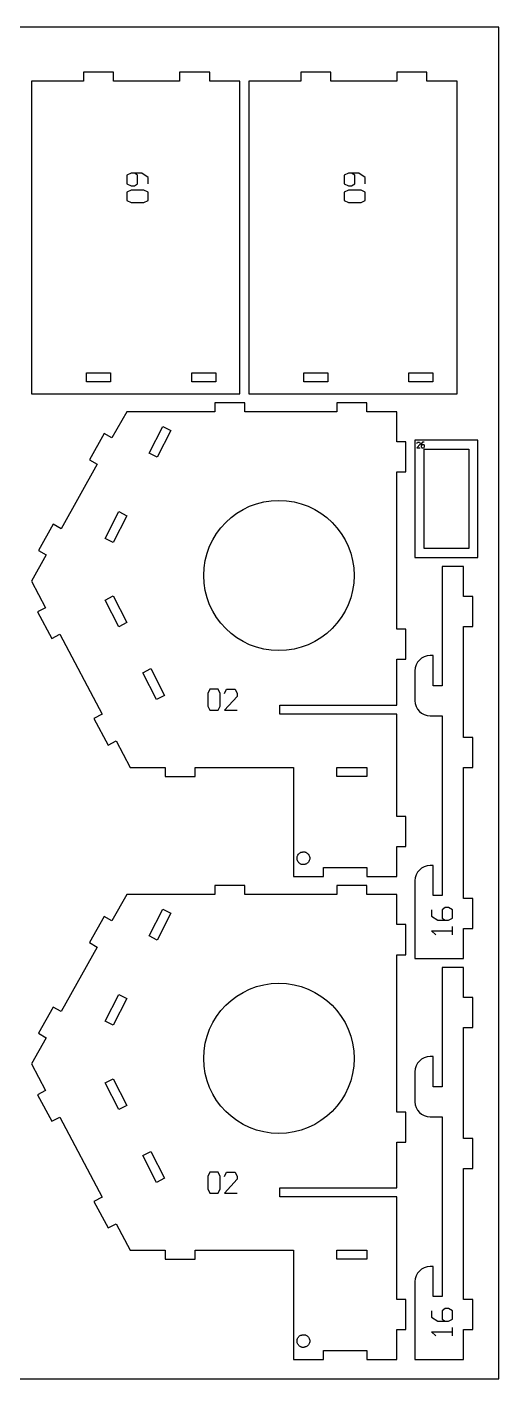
# Model space of a CAD drawing. Header units: millimetres. Extents: x 0 to 450, y 0 to 450.
# Drawn here: x 293.2 to 450, y 0 to 450 of the extents above; entities that cross this region are included whole.
import ezdxf

# ---------------------------------------------------------------- set-up
doc = ezdxf.new("R2010")
doc.units = ezdxf.units.MM
for name, color, linetype in [('CUT', 1, 'Continuous'), ('ENGRAVE', 5, 'Continuous'), ('SHEET', 8, 'Continuous')]:
    doc.layers.add(name, color=color, linetype=linetype)

msp = doc.modelspace()

# ---------------------------------------------------------------- linework, layer by layer
at = {"layer": 'CUT'}
for p, q in [((321.93, 434.95), (311.93, 434.95)), ((311.93, 434.95), (311.93, 431.95)), ((321.93, 431.95), (321.93, 434.95)), ((353.87, 434.95), (343.86, 434.95)), ((343.86, 434.95), (343.86, 431.95)), ((353.87, 431.95), (353.87, 434.95)), ((394.14, 434.95), (384.14, 434.95)), ((384.14, 434.95), (384.14, 431.95)), ((394.14, 431.95), (394.14, 434.95)), ((426.07, 434.95), (416.07, 434.95)), ((416.07, 434.95), (416.07, 431.95)), ((426.07, 431.95), (426.07, 434.95)), ((311.93, 431.95), (294.66, 431.95)), ((294.66, 431.95), (294.66, 327.94)), ((343.86, 431.95), (321.93, 431.95)), ((363.87, 431.95), (353.87, 431.95)), ((363.87, 327.94), (363.87, 431.95)), ((384.14, 431.95), (366.87, 431.95)), ((366.87, 431.95), (366.87, 327.94)), ((416.07, 431.95), (394.14, 431.95)), ((436.08, 431.95), (426.07, 431.95)), ((436.08, 327.94), (436.08, 431.95)), ((312.93, 334.89), (320.93, 334.89)), ((312.93, 331.89), (312.93, 334.89)), ((320.93, 334.89), (320.93, 331.89)), ((347.87, 334.89), (355.87, 334.89)), ((347.87, 331.89), (347.87, 334.89)), ((355.87, 334.89), (355.87, 331.89)), ((385.14, 334.89), (393.14, 334.89)), ((385.14, 331.89), (385.14, 334.89)), ((393.14, 334.89), (393.14, 331.89)), ((420.07, 334.89), (428.08, 334.89)), ((420.07, 331.89), (420.07, 334.89)), ((428.08, 334.89), (428.08, 331.89)), ((320.93, 331.89), (312.93, 331.89)), ((355.87, 331.89), (347.87, 331.89)), ((393.14, 331.89), (385.14, 331.89)), ((428.08, 331.89), (420.07, 331.89)), ((294.66, 327.94), (363.87, 327.94)), ((355.57, 324.94), (355.57, 321.94)), ((365.58, 324.94), (355.57, 324.94)), ((365.58, 321.94), (365.58, 324.94)), ((366.87, 327.94), (436.08, 327.94)), ((396.1, 324.94), (396.1, 321.94)), ((406.1, 324.94), (396.1, 324.94)), ((406.1, 321.94), (406.1, 324.94)), ((326.27, 321.94), (321.37, 313.22)), ((355.57, 321.94), (326.27, 321.94)), ((396.1, 321.94), (365.58, 321.94)), ((416.1, 321.94), (406.1, 321.94)), ((416.1, 311.94), (416.1, 321.94)), ((333.75, 308.2), (338.33, 317.09)), ((340.99, 315.72), (336.41, 306.82)), ((338.33, 317.09), (340.99, 315.72)), ((318.76, 314.68), (313.86, 305.96)), ((321.37, 313.22), (318.76, 314.68)), ((419.1, 311.94), (416.1, 311.94)), ((419.1, 301.94), (419.1, 311.94)), ((442.97, 312.47), (422.1, 312.47)), ((422.1, 312.47), (422.1, 273.46)), ((442.97, 273.46), (442.97, 312.47)), ((336.41, 306.82), (333.75, 308.2)), ((425.1, 309.47), (439.97, 309.47)), ((425.1, 276.46), (425.1, 309.47)), ((439.97, 309.47), (439.97, 276.46)), ((316.48, 304.49), (304.44, 283.02)), ((313.86, 305.96), (316.48, 304.49)), ((416.1, 249.58), (416.1, 301.94)), ((416.1, 301.94), (419.1, 301.94)), ((319.12, 279.81), (323.7, 288.7)), ((323.7, 288.7), (326.37, 287.32)), ((301.83, 284.49), (296.93, 275.77)), ((304.44, 283.02), (301.83, 284.49)), ((326.37, 287.32), (321.79, 278.43)), ((321.79, 278.43), (319.12, 279.81)), ((296.93, 275.77), (299.55, 274.3)), ((439.97, 276.46), (425.1, 276.46)), ((299.55, 274.3), (294.66, 265.58)), ((422.1, 273.46), (442.97, 273.46)), ((438.27, 270.46), (431.1, 270.46)), ((431.1, 270.46), (431.1, 230.76)), ((438.27, 260.46), (438.27, 270.46)), ((294.66, 265.58), (299.33, 256.73)), ((299.33, 256.73), (296.68, 255.33)), ((319.12, 259.27), (321.79, 260.65)), ((323.7, 250.38), (319.12, 259.27)), ((321.79, 260.65), (326.37, 251.76)), ((441.28, 260.46), (438.27, 260.46)), ((441.28, 250.45), (441.28, 260.46)), ((296.68, 255.33), (301.35, 246.49)), ((301.35, 246.49), (304.01, 247.89)), ((304.01, 247.89), (318.09, 221.24)), ((326.37, 251.76), (323.7, 250.38)), ((419.1, 249.58), (416.1, 249.58)), ((419.1, 239.58), (419.1, 249.58)), ((438.27, 250.45), (441.28, 250.45)), ((438.27, 213.56), (438.27, 250.45)), ((416.1, 224.31), (416.1, 239.58)), ((416.1, 239.58), (419.1, 239.58)), ((422.94, 238.54), (422.48, 237.67)), ((423.56, 239.29), (422.94, 238.54)), ((424.32, 239.92), (423.56, 239.29)), ((425.19, 240.38), (424.32, 239.92)), ((426.12, 240.66), (425.19, 240.38)), ((427.1, 240.76), (426.12, 240.66)), ((428.1, 240.76), (427.1, 240.76)), ((428.1, 230.76), (428.1, 240.76)), ((331.6, 235.05), (334.26, 236.43)), ((336.18, 226.16), (331.6, 235.05)), ((334.26, 236.43), (338.84, 227.54)), ((422.2, 236.73), (422.1, 235.76)), ((422.1, 235.76), (422.1, 225.76)), ((422.48, 237.67), (422.2, 236.73)), ((431.1, 230.76), (428.1, 230.76)), ((338.84, 227.54), (336.18, 226.16)), ((422.1, 225.76), (422.2, 224.78)), ((318.09, 221.24), (315.4, 219.81)), ((377.16, 221.31), (377.16, 224.31)), ((377.16, 224.31), (416.1, 224.31)), ((416.1, 221.31), (377.16, 221.31)), ((416.1, 187.22), (416.1, 221.31)), ((422.2, 224.78), (422.48, 223.84)), ((422.48, 223.84), (422.94, 222.98)), ((422.94, 222.98), (423.56, 222.22)), ((423.56, 222.22), (424.32, 221.6)), ((424.32, 221.6), (425.19, 221.14)), ((425.19, 221.14), (426.12, 220.85)), ((426.12, 220.85), (427.1, 220.75)), ((427.1, 220.75), (431.1, 220.75)), ((431.1, 220.75), (431.1, 160.87)), ((315.4, 219.81), (320.07, 210.97)), ((320.07, 210.97), (322.76, 212.39)), ((322.76, 212.39), (327.44, 203.55)), ((441.28, 213.56), (438.27, 213.56)), ((441.28, 203.56), (441.28, 213.56)), ((327.44, 203.55), (339.02, 203.55)), ((339.02, 203.55), (339.02, 200.55)), ((349.02, 200.55), (349.02, 203.55)), ((349.02, 203.55), (381.74, 203.55)), ((381.74, 203.55), (381.74, 167.22)), ((396.1, 200.55), (396.1, 203.55)), ((396.1, 203.55), (406.1, 203.55)), ((406.1, 203.55), (406.1, 200.55)), ((438.27, 203.56), (441.28, 203.56)), ((438.27, 159.98), (438.27, 203.56)), ((339.02, 200.55), (349.02, 200.55)), ((406.1, 200.55), (396.1, 200.55)), ((419.1, 187.22), (416.1, 187.22)), ((419.1, 177.22), (419.1, 187.22)), ((416.1, 167.22), (416.1, 177.22)), ((416.1, 177.22), (419.1, 177.22)), ((382.89, 173.34), (382.91, 173.62)), ((382.91, 173.07), (382.89, 173.34)), ((382.91, 173.62), (382.97, 173.89)), ((382.97, 172.79), (382.91, 173.07)), ((382.97, 173.89), (383.06, 174.16)), ((383.06, 172.53), (382.97, 172.79)), ((383.06, 174.16), (383.18, 174.4)), ((383.18, 172.28), (383.06, 172.53)), ((383.18, 174.4), (383.33, 174.64)), ((383.33, 172.05), (383.18, 172.28)), ((383.33, 174.64), (383.52, 174.84)), ((383.52, 171.84), (383.33, 172.05)), ((383.52, 174.84), (383.72, 175.03)), ((383.72, 171.66), (383.52, 171.84)), ((383.72, 175.03), (383.96, 175.18)), ((383.96, 171.51), (383.72, 171.66)), ((383.96, 175.18), (384.2, 175.3)), ((384.2, 171.38), (383.96, 171.51)), ((384.2, 175.3), (384.47, 175.3)), ((384.47, 171.29), (384.2, 171.29)), ((384.47, 175.39), (384.74, 175.39)), ((384.74, 171.24), (384.47, 171.24)), ((384.74, 175.45), (385.02, 175.45)), ((385.02, 171.22), (384.74, 171.22)), ((385.02, 175.47), (385.29, 175.47)), ((385.29, 171.24), (385.02, 171.24)), ((385.29, 175.45), (385.57, 175.45)), ((385.57, 171.29), (385.29, 171.29)), ((385.57, 175.39), (385.83, 175.39)), ((385.83, 171.38), (385.57, 171.38)), ((385.83, 175.3), (386.08, 175.18)), ((386.08, 171.51), (385.83, 171.38)), ((386.08, 175.18), (386.31, 175.03)), ((386.31, 171.66), (386.08, 171.51)), ((386.31, 175.03), (386.52, 174.84)), ((386.52, 171.84), (386.31, 171.66)), ((386.52, 174.84), (386.7, 174.64)), ((386.7, 172.05), (386.52, 171.84)), ((386.7, 174.64), (386.85, 174.4)), ((386.85, 172.28), (386.7, 172.05)), ((386.85, 174.4), (386.98, 174.16)), ((386.98, 172.53), (386.85, 172.28)), ((386.98, 174.16), (387.07, 173.89)), ((387.07, 172.79), (386.98, 172.53)), ((387.07, 173.89), (387.12, 173.62)), ((387.12, 173.07), (387.07, 172.79)), ((387.12, 173.62), (387.14, 173.34)), ((387.14, 173.34), (387.12, 173.07)), ((381.74, 167.22), (391.74, 167.22)), ((391.74, 167.22), (391.74, 170.22)), ((391.74, 170.22), (406.1, 170.22)), ((406.1, 170.22), (406.1, 167.22)), ((406.1, 167.22), (416.1, 167.22)), ((422.2, 166.85), (422.1, 165.88)), ((422.48, 167.79), (422.2, 166.85)), ((422.94, 168.65), (422.48, 167.79)), ((423.56, 169.41), (422.94, 168.65)), ((424.32, 170.03), (423.56, 169.41)), ((425.19, 170.5), (424.32, 170.03)), ((426.12, 170.78), (425.19, 170.5)), ((427.1, 170.88), (426.12, 170.78)), ((428.1, 170.88), (427.1, 170.88)), ((428.1, 160.87), (428.1, 170.88)), ((355.57, 164.22), (355.57, 161.22)), ((365.58, 164.22), (355.57, 164.22)), ((365.58, 161.22), (365.58, 164.22)), ((396.1, 164.22), (396.1, 161.22)), ((406.1, 164.22), (396.1, 164.22)), ((406.1, 161.22), (406.1, 164.22)), ((422.1, 165.88), (422.1, 139.98)), ((326.27, 161.22), (321.37, 152.5)), ((355.57, 161.22), (326.27, 161.22)), ((396.1, 161.22), (365.58, 161.22)), ((416.1, 161.22), (406.1, 161.22)), ((416.1, 151.22), (416.1, 161.22)), ((431.1, 160.87), (428.1, 160.87)), ((441.28, 159.98), (438.27, 159.98)), ((441.28, 149.98), (441.28, 159.98)), ((318.76, 153.96), (313.86, 145.24)), ((321.37, 152.5), (318.76, 153.96)), ((333.75, 147.48), (338.33, 156.37)), ((340.99, 155), (336.41, 146.1)), ((338.33, 156.37), (340.99, 155)), ((419.1, 151.22), (416.1, 151.22)), ((419.1, 141.22), (419.1, 151.22)), ((438.27, 149.98), (441.28, 149.98)), ((438.27, 139.98), (438.27, 149.98)), ((313.86, 145.24), (316.48, 143.77)), ((336.41, 146.1), (333.75, 147.48)), ((316.48, 143.77), (304.44, 122.3)), ((416.1, 88.86), (416.1, 141.22)), ((416.1, 141.22), (419.1, 141.22)), ((422.1, 139.98), (438.27, 139.98)), ((438.27, 136.98), (431.1, 136.98)), ((431.1, 136.98), (431.1, 97.28)), ((438.27, 126.98), (438.27, 136.98)), ((319.12, 119.08), (323.7, 127.98)), ((326.37, 126.6), (321.79, 117.71)), ((323.7, 127.98), (326.37, 126.6)), ((441.28, 126.98), (438.27, 126.98)), ((441.28, 116.98), (441.28, 126.98)), ((301.83, 123.77), (296.93, 115.05)), ((304.44, 122.3), (301.83, 123.77)), ((321.79, 117.71), (319.12, 119.08)), ((299.55, 113.58), (294.66, 104.85)), ((296.93, 115.05), (299.55, 113.58)), ((438.27, 116.98), (441.28, 116.98)), ((438.27, 80.08), (438.27, 116.98)), ((294.66, 104.85), (299.33, 96.01)), ((422.48, 104.19), (422.2, 103.25)), ((422.94, 105.06), (422.48, 104.19)), ((423.56, 105.81), (422.94, 105.06)), ((424.32, 106.44), (423.56, 105.81)), ((425.19, 106.9), (424.32, 106.44)), ((426.12, 107.18), (425.19, 106.9)), ((427.1, 107.28), (426.12, 107.18)), ((428.1, 107.28), (427.1, 107.28)), ((428.1, 97.28), (428.1, 107.28)), ((319.12, 98.55), (321.79, 99.93)), ((321.79, 99.93), (326.37, 91.03)), ((422.2, 103.25), (422.1, 102.28)), ((422.1, 102.28), (422.1, 92.28)), ((299.33, 96.01), (296.68, 94.61)), ((296.68, 94.61), (301.35, 85.77)), ((323.7, 89.66), (319.12, 98.55)), ((431.1, 97.28), (428.1, 97.28)), ((326.37, 91.03), (323.7, 89.66)), ((422.1, 92.28), (422.2, 91.3)), ((422.2, 91.3), (422.48, 90.36)), ((422.48, 90.36), (422.94, 89.5)), ((301.35, 85.77), (304.01, 87.17)), ((304.01, 87.17), (318.09, 60.51)), ((419.1, 88.86), (416.1, 88.86)), ((419.1, 78.86), (419.1, 88.86)), ((422.94, 89.5), (423.56, 88.74)), ((423.56, 88.74), (424.32, 88.12)), ((424.32, 88.12), (425.19, 87.66)), ((425.19, 87.66), (426.12, 87.37)), ((426.12, 87.37), (427.1, 87.28)), ((427.1, 87.28), (431.1, 87.28)), ((431.1, 87.28), (431.1, 27.4)), ((416.1, 63.59), (416.1, 78.86)), ((416.1, 78.86), (419.1, 78.86)), ((441.28, 80.08), (438.27, 80.08)), ((441.28, 70.08), (441.28, 80.08)), ((331.6, 74.33), (334.26, 75.71)), ((336.18, 65.44), (331.6, 74.33)), ((334.26, 75.71), (338.84, 66.82)), ((438.27, 70.08), (441.28, 70.08)), ((438.27, 26.5), (438.27, 70.08)), ((338.84, 66.82), (336.18, 65.44)), ((377.16, 60.59), (377.16, 63.59)), ((377.16, 63.59), (416.1, 63.59)), ((318.09, 60.51), (315.4, 59.09)), ((315.4, 59.09), (320.07, 50.25)), ((416.1, 60.59), (377.16, 60.59)), ((416.1, 26.5), (416.1, 60.59)), ((320.07, 50.25), (322.76, 51.67)), ((322.76, 51.67), (327.44, 42.83)), ((327.44, 42.83), (339.02, 42.83)), ((339.02, 42.83), (339.02, 39.83)), ((349.02, 39.83), (349.02, 42.83)), ((349.02, 42.83), (381.74, 42.83)), ((381.74, 42.83), (381.74, 6.5)), ((396.1, 39.83), (396.1, 42.83)), ((396.1, 42.83), (406.1, 42.83)), ((406.1, 42.83), (406.1, 39.83)), ((339.02, 39.83), (349.02, 39.83)), ((406.1, 39.83), (396.1, 39.83)), ((424.32, 36.55), (423.56, 35.93)), ((425.19, 37.02), (424.32, 36.55)), ((426.12, 37.3), (425.19, 37.02)), ((427.1, 37.4), (426.12, 37.3)), ((428.1, 37.4), (427.1, 37.4)), ((428.1, 27.4), (428.1, 37.4)), ((422.2, 33.37), (422.1, 32.4)), ((422.1, 32.4), (422.1, 6.5)), ((422.48, 34.31), (422.2, 33.37)), ((422.94, 35.17), (422.48, 34.31)), ((423.56, 35.93), (422.94, 35.17)), ((431.1, 27.4), (428.1, 27.4)), ((419.1, 26.5), (416.1, 26.5)), ((419.1, 16.5), (419.1, 26.5)), ((441.28, 26.5), (438.27, 26.5)), ((441.28, 16.5), (441.28, 26.5)), ((383.06, 13.43), (383.18, 13.68)), ((383.18, 13.68), (383.33, 13.91)), ((383.33, 13.91), (383.52, 14.12)), ((383.52, 14.12), (383.72, 14.31)), ((383.72, 14.31), (383.96, 14.46)), ((383.96, 14.46), (384.2, 14.58)), ((384.2, 14.58), (384.47, 14.58)), ((384.47, 14.67), (384.74, 14.67)), ((384.74, 14.73), (385.02, 14.73)), ((385.02, 14.74), (385.29, 14.74)), ((385.29, 14.73), (385.57, 14.73)), ((385.57, 14.67), (385.83, 14.67)), ((385.83, 14.58), (386.08, 14.46)), ((386.08, 14.46), (386.31, 14.31)), ((386.31, 14.31), (386.52, 14.12)), ((386.52, 14.12), (386.7, 13.91)), ((386.7, 13.91), (386.85, 13.68)), ((386.85, 13.68), (386.98, 13.43)), ((416.1, 6.5), (416.1, 16.5)), ((416.1, 16.5), (419.1, 16.5)), ((438.27, 16.5), (441.28, 16.5)), ((438.27, 6.5), (438.27, 16.5)), ((382.89, 12.62), (382.91, 12.9)), ((382.91, 12.35), (382.89, 12.62)), ((382.91, 12.9), (382.97, 13.17)), ((382.97, 12.07), (382.91, 12.35)), ((382.97, 13.17), (383.06, 13.43)), ((383.06, 11.81), (382.97, 12.07)), ((383.18, 11.56), (383.06, 11.81)), ((383.33, 11.33), (383.18, 11.56)), ((383.52, 11.12), (383.33, 11.33)), ((383.72, 10.94), (383.52, 11.12)), ((383.96, 10.79), (383.72, 10.94)), ((384.2, 10.66), (383.96, 10.79)), ((384.47, 10.57), (384.2, 10.57)), ((384.74, 10.52), (384.47, 10.52)), ((385.02, 10.5), (384.74, 10.5)), ((385.29, 10.52), (385.02, 10.52)), ((385.57, 10.57), (385.29, 10.57)), ((385.83, 10.66), (385.57, 10.66)), ((386.08, 10.79), (385.83, 10.66)), ((386.31, 10.94), (386.08, 10.79)), ((386.52, 11.12), (386.31, 10.94)), ((386.7, 11.33), (386.52, 11.12)), ((386.85, 11.56), (386.7, 11.33)), ((386.98, 11.81), (386.85, 11.56)), ((386.98, 13.43), (387.07, 13.17)), ((387.07, 12.07), (386.98, 11.81)), ((387.07, 13.17), (387.12, 12.9)), ((387.12, 12.35), (387.07, 12.07)), ((387.12, 12.9), (387.14, 12.62)), ((387.14, 12.62), (387.12, 12.35)), ((391.74, 6.5), (391.74, 9.5)), ((391.74, 9.5), (406.1, 9.5)), ((406.1, 9.5), (406.1, 6.5)), ((381.74, 6.5), (391.74, 6.5)), ((406.1, 6.5), (416.1, 6.5)), ((422.1, 6.5), (438.27, 6.5))]:
    msp.add_line(p, q, dxfattribs=at)
for centre in [(376.87, 267.43), (376.87, 106.71)]:
    msp.add_circle(centre, 25, dxfattribs=at)
at = {"layer": 'ENGRAVE'}
for p, q in [((327.77, 401.35), (326.37, 400.65)), ((326.37, 400.65), (326.37, 397.85)), ((331.27, 401.35), (327.77, 401.35)), ((329.87, 400.65), (328.82, 401.35)), ((329.87, 397.85), (329.87, 400.65)), ((333.37, 399.95), (331.27, 401.35)), ((399.97, 401.35), (398.57, 400.65)), ((398.57, 400.65), (398.57, 397.85)), ((403.47, 401.35), (399.97, 401.35)), ((402.07, 400.65), (401.02, 401.35)), ((402.07, 397.85), (402.07, 400.65)), ((405.57, 399.95), (403.47, 401.35)), ((326.37, 397.85), (327.77, 397.15)), ((327.77, 397.15), (328.82, 397.15)), ((328.82, 397.15), (329.87, 397.85)), ((333.37, 397.85), (333.37, 399.95)), ((398.57, 397.85), (399.97, 397.15)), ((399.97, 397.15), (401.02, 397.15)), ((401.02, 397.15), (402.07, 397.85)), ((405.57, 397.85), (405.57, 399.95)), ((327.77, 395.75), (326.37, 395.05)), ((326.37, 395.05), (326.37, 392.25)), ((326.37, 392.25), (327.77, 391.55)), ((331.97, 395.75), (327.77, 395.75)), ((327.77, 391.55), (331.97, 391.55)), ((333.37, 395.05), (331.97, 395.75)), ((331.97, 391.55), (333.37, 392.25)), ((333.37, 392.25), (333.37, 395.05)), ((399.97, 395.75), (398.57, 395.05)), ((398.57, 395.05), (398.57, 392.25)), ((398.57, 392.25), (399.97, 391.55)), ((404.17, 395.75), (399.97, 395.75)), ((399.97, 391.55), (404.17, 391.55)), ((405.57, 395.05), (404.17, 395.75)), ((404.17, 391.55), (405.57, 392.25)), ((405.57, 392.25), (405.57, 395.05)), ((422.73, 311.43), (422.91, 311.79)), ((423.83, 311.17), (422.73, 309.96)), ((422.91, 311.79), (423.65, 311.79)), ((423.65, 311.79), (423.83, 311.43)), ((423.83, 311.43), (423.83, 311.17)), ((424.56, 311.79), (424.19, 311.25)), ((424.19, 311.25), (424.19, 310.33)), ((424.38, 310.88), (424.19, 310.61)), ((425.11, 310.88), (424.38, 310.88)), ((425.11, 311.79), (424.56, 311.79)), ((425.29, 310.61), (425.11, 310.88)), ((425.29, 310.33), (425.29, 310.61)), ((422.73, 309.96), (423.83, 309.96)), ((424.19, 310.33), (424.38, 309.96)), ((424.38, 309.96), (425.11, 309.96)), ((425.11, 309.96), (425.29, 310.33)), ((353.89, 229.56), (353.19, 228.16)), ((356.69, 229.56), (353.89, 229.56)), ((357.39, 228.16), (356.69, 229.56)), ((358.79, 228.16), (359.49, 229.56)), ((359.49, 229.56), (362.29, 229.56)), ((362.29, 229.56), (362.99, 228.16)), ((353.19, 228.16), (353.19, 223.96)), ((357.39, 223.96), (357.39, 228.16)), ((362.99, 227.18), (358.79, 222.56)), ((362.99, 228.16), (362.99, 227.18)), ((353.19, 223.96), (353.89, 222.56)), ((353.89, 222.56), (356.69, 222.56)), ((356.69, 222.56), (357.39, 223.96)), ((358.79, 222.56), (362.99, 222.56)), ((427.6, 156.19), (427.6, 154.09)), ((427.6, 154.09), (429.7, 152.69)), ((432.15, 156.89), (431.1, 156.19)), ((431.1, 156.19), (431.1, 153.39)), ((431.1, 153.39), (432.15, 152.69)), ((433.2, 156.89), (432.15, 156.89)), ((434.6, 156.19), (433.2, 156.89)), ((433.2, 152.69), (434.6, 153.39)), ((434.6, 153.39), (434.6, 156.19)), ((429, 147.79), (427.6, 149.19)), ((427.6, 149.19), (434.6, 149.19)), ((429.7, 152.69), (433.2, 152.69)), ((434.6, 147.79), (434.6, 150.59)), ((353.89, 68.84), (353.19, 67.44)), ((356.69, 68.84), (353.89, 68.84)), ((357.39, 67.44), (356.69, 68.84)), ((358.79, 67.44), (359.49, 68.84)), ((359.49, 68.84), (362.29, 68.84)), ((362.29, 68.84), (362.99, 67.44)), ((353.19, 67.44), (353.19, 63.24)), ((353.19, 63.24), (353.89, 61.84)), ((356.69, 61.84), (357.39, 63.24)), ((357.39, 63.24), (357.39, 67.44)), ((362.99, 66.46), (358.79, 61.84)), ((362.99, 67.44), (362.99, 66.46)), ((353.89, 61.84), (356.69, 61.84)), ((358.79, 61.84), (362.99, 61.84)), ((427.6, 22.71), (427.6, 20.61)), ((432.15, 23.41), (431.1, 22.71)), ((431.1, 22.71), (431.1, 19.91)), ((433.2, 23.41), (432.15, 23.41)), ((434.6, 22.71), (433.2, 23.41)), ((434.6, 19.91), (434.6, 22.71)), ((427.6, 20.61), (429.7, 19.21)), ((429.7, 19.21), (433.2, 19.21)), ((431.1, 19.91), (432.15, 19.21)), ((433.2, 19.21), (434.6, 19.91)), ((429, 14.31), (427.6, 15.71)), ((427.6, 15.71), (434.6, 15.71)), ((434.6, 14.31), (434.6, 17.11))]:
    msp.add_line(p, q, dxfattribs=at)
at = {"layer": 'SHEET'}
for p, q in [((450, 450), (0, 450)), ((450, 0), (450, 450)), ((0, 0), (450, 0))]:
    msp.add_line(p, q, dxfattribs=at)

doc.saveas('drawing.dxf')
